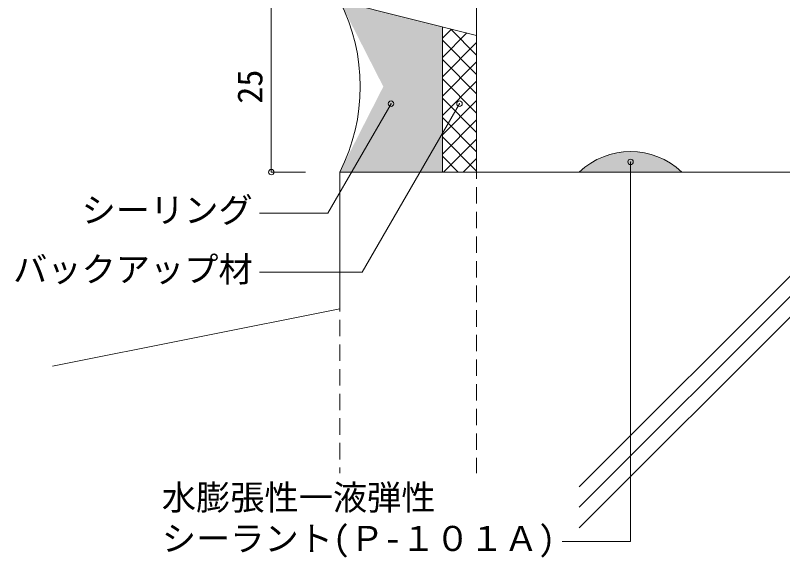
# Model space of a CAD drawing. Units: millimetres at full size, sheet at 1:2; details may follow other scales. Extents: x -874 to 280, y -194 to 194.
# Drawn here: x -751.4 to -639.3, y -152.2 to -72.9 of the extents above; entities that cross this region are included whole.
import ezdxf
from ezdxf.enums import TextEntityAlignment as Align

# ---------------------------------------------------------------- set-up
doc = ezdxf.new("R2010")
doc.units = ezdxf.units.MM
doc.header["$LTSCALE"] = 2
doc.header["$PDMODE"] = 32
doc.header["$PDSIZE"] = 0.8
doc.linetypes.add('DASHED1', pattern=[1.8, 1.2, -0.6])
doc.layers.add('1-0_', color=5, linetype='Continuous', lineweight=9)
doc.styles.add('ＭＳ ゴシック', font='')
doc.styles.get('ＭＳ ゴシック').set_extended_font_data('MS Gothic')

msp = doc.modelspace()

# ---------------------------------------------------------------- hatches: boundary and pattern name
at = {"layer": '1-0_'}
msp.add_hatch(color=8, dxfattribs=at).paths.add_polyline_path([(-669, -95.8, -0.4), (-654, -95.8)])

# ---------------------------------------------------------------- linework, layer by layer
at = {"layer": '1-0_', "color": 7, "linetype": 'DASHED1'}
for p, q in [((-684, 179.2), (-684, -139.8)), ((-704, -95.8), (-704, -139.8))]:
    msp.add_line(p, q, dxfattribs=at)
at = {"layer": '1-0_', "color": 7}
for p, q in [((-714, -95.8), (-714, -70.8)), ((-704, -70.8), (-684, -75.8)), ((-689, -74.55), (-689, -95.8)), ((-689, -76.189), (-687.689, -74.878)), ((-687.836, -74.841), (-684, -78.677)), ((-689, -79.017), (-685.426, -75.443)), ((-684, -75.8), (-684, -95.8)), ((-689, -76.505), (-684, -81.505)), ((-689, -81.845), (-684, -76.845)), ((-689, -79.334), (-684, -84.334)), ((-689, -84.674), (-684, -79.674)), ((-689, -82.162), (-684, -87.162)), ((-689, -87.502), (-684, -82.502)), ((-689, -84.991), (-684, -89.991)), ((-696.5, -85.8), (-705.726, -101.781)), ((-686.5, -85.8), (-700.726, -110.441)), ((-689, -90.331), (-684, -85.331)), ((-689, -87.819), (-684, -92.819)), ((-689, -93.159), (-684, -88.159)), ((-689, -90.647), (-684, -95.647)), ((-688.812, -95.8), (-684, -90.988)), ((-689, -93.476), (-686.676, -95.8)), ((-685.984, -95.8), (-684, -93.816)), ((-661.5, -94.3), (-661.5, -149.8)), ((-714, -95.8), (-709, -95.8)), ((-684, -95.8), (-704, -95.8)), ((-704, -95.8), (-704, -115.8)), ((-684, -95.8), (-447, -95.8)), ((-715.726, -101.781), (-705.726, -101.781)), ((-715.726, -110.441), (-700.726, -110.441)), ((-746, -124.2), (-704, -115.8)), ((-661.5, -149.8), (-671.5, -149.8))]:
    msp.add_line(p, q, dxfattribs=at)
at = {"layer": '1-0_', "color": 4}
msp.add_line((-684, -70.8), (-684, -95.8), dxfattribs=at)
at = {"layer": '1-0_'}
for p, q in [((-669, -147.8), (-617, -95.8)), ((-669, -144.8), (-620, -95.8)), ((-669, -141.8), (-623, -95.8))]:
    msp.add_line(p, q, dxfattribs=at)
at = {"layer": '1-0_', "color": 7}
msp.add_arc((-728.542, -83.3), 27.542, 333.00853, 26.99147, dxfattribs=at)
at = {"layer": '1-0_', "color": 2}
msp.add_arc((-661.5, -103.675), 10.875, 46.39718, 133.60282, dxfattribs=at)
for p in [(-696.5, -85.8), (-686.5, -85.8), (-661.5, -94.3)]:
    msp.add_point(p, dxfattribs=at)
at = {"layer": '1-0_', "color": 7}
msp.add_point((-714, -95.8), dxfattribs=at)
at = {"layer": '1-0_', "color": 9}
for points in [[(-689, -74.55), (-697.633, -83.3), (-704, -70.8)], [(-689, -74.55), (-704, -95.8), (-697.633, -83.3)], [(-689, -74.55), (-689, -95.8), (-704, -95.8)]]:
    msp.add_solid(points, dxfattribs=at)

# ---------------------------------------------------------------- texts
at = {"layer": '1-0_', "color": 7, "style": 'ＭＳ ゴシック'}
msp.add_text('25', height=3.666, rotation=90, dxfattribs=at).set_placement((-714.2, -85.8), align=Align.BOTTOM_LEFT)
for s, p in [('シーリング', (-741.726, -104.281)), ('バックアップ材', (-751.726, -112.941)), ('水膨張性一液弾性', (-730, -146.3)), ('シーラント(Ｐ-１０１Ａ)', (-730, -152.3))]:
    msp.add_text(s, height=3.666, dxfattribs=at).set_placement(p, align=Align.BOTTOM_LEFT)

doc.saveas('drawing.dxf')
